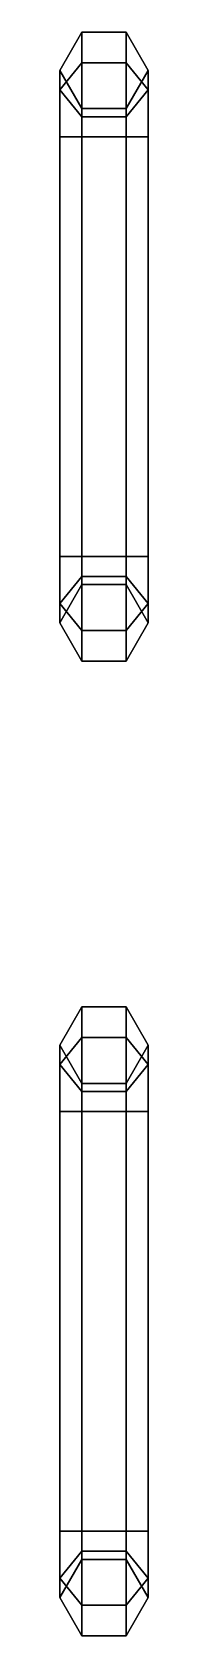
# Model space of a CAD drawing. Extents: x -3.98 to 3.98, y -4.26 to 2.99.
# Drawn here: x -3.98 to -3.58, y -4.26 to 2.99 of the extents above.
import ezdxf

# ---------------------------------------------------------------- set-up
doc = ezdxf.new("R2010")
doc.units = 0
doc.layers.add('BOATS', color=1, linetype='CONTINUOUS')

msp = doc.modelspace()

# ---------------------------------------------------------------- linework, layer by layer
at = {"layer": 'BOATS'}
for points in [[(-3.88, 2.8546, 2.2554), (-3.98, 2.7321, 2.3779), (-3.98, 2.82, 2.59), (-3.88, 2.9932, 2.59)], [(-3.88, 2.9932, 2.96), (-3.98, 2.82, 2.96), (-3.98, 2.7321, 3.1721), (-3.88, 2.8546, 3.2946)], [(-3.98, 2.82, 2.96), (-3.88, 2.9932, 2.96), (-3.88, 2.9932, 2.59), (-3.98, 2.82, 2.59)], [(-3.68, 2.8546, 2.2554), (-3.88, 2.8546, 2.2554), (-3.88, 2.9932, 2.59), (-3.68, 2.9932, 2.59)], [(-3.68, 2.9932, 2.96), (-3.88, 2.9932, 2.96), (-3.88, 2.8546, 3.2946), (-3.68, 2.8546, 3.2946)], [(-3.88, 2.9932, 2.96), (-3.68, 2.9932, 2.96), (-3.68, 2.9932, 2.59), (-3.88, 2.9932, 2.59)], [(-3.58, 2.7321, 2.3779), (-3.68, 2.8546, 2.2554), (-3.68, 2.9932, 2.59), (-3.58, 2.82, 2.59)], [(-3.58, 2.82, 2.96), (-3.68, 2.9932, 2.96), (-3.68, 2.8546, 3.2946), (-3.58, 2.7321, 3.1721)], [(-3.68, 2.9932, 2.96), (-3.58, 2.82, 2.96), (-3.58, 2.82, 2.59), (-3.68, 2.9932, 2.59)], [(-3.88, 2.52, 2.1168), (-3.98, 2.52, 2.29), (-3.98, 2.7321, 2.3779), (-3.88, 2.8546, 2.2554)], [(-3.88, 2.8546, 3.2946), (-3.98, 2.7321, 3.1721), (-3.98, 2.52, 3.26), (-3.88, 2.52, 3.4332)], [(-3.68, 2.52, 2.1168), (-3.88, 2.52, 2.1168), (-3.88, 2.8546, 2.2554), (-3.68, 2.8546, 2.2554)], [(-3.68, 2.8546, 3.2946), (-3.88, 2.8546, 3.2946), (-3.88, 2.52, 3.4332), (-3.68, 2.52, 3.4332)], [(-3.58, 2.52, 2.29), (-3.68, 2.52, 2.1168), (-3.68, 2.8546, 2.2554), (-3.58, 2.7321, 2.3779)], [(-3.58, 2.7321, 3.1721), (-3.68, 2.8546, 3.2946), (-3.68, 2.52, 3.4332), (-3.58, 2.52, 3.26)], [(-3.98, 2.7321, 2.3779), (-3.88, 2.6097, 2.5003), (-3.88, 2.6468, 2.59), (-3.98, 2.82, 2.59)], [(-3.98, 2.82, 2.96), (-3.88, 2.6468, 2.96), (-3.88, 2.6097, 3.0497), (-3.98, 2.7321, 3.1721)], [(-3.88, 2.6468, 2.96), (-3.98, 2.82, 2.96), (-3.98, 2.82, 2.59), (-3.88, 2.6468, 2.59)], [(-3.68, 2.6097, 2.5003), (-3.58, 2.7321, 2.3779), (-3.58, 2.82, 2.59), (-3.68, 2.6468, 2.59)], [(-3.68, 2.6468, 2.96), (-3.58, 2.82, 2.96), (-3.58, 2.7321, 3.1721), (-3.68, 2.6097, 3.0497)], [(-3.58, 2.82, 2.96), (-3.68, 2.6468, 2.96), (-3.68, 2.6468, 2.59), (-3.58, 2.82, 2.59)], [(-3.98, 2.52, 2.29), (-3.88, 2.52, 2.4632), (-3.88, 2.6097, 2.5003), (-3.98, 2.7321, 2.3779)], [(-3.98, 2.7321, 3.1721), (-3.88, 2.6097, 3.0497), (-3.88, 2.52, 3.0868), (-3.98, 2.52, 3.26)], [(-3.68, 2.52, 2.4632), (-3.58, 2.52, 2.29), (-3.58, 2.7321, 2.3779), (-3.68, 2.6097, 2.5003)], [(-3.68, 2.6097, 3.0497), (-3.58, 2.7321, 3.1721), (-3.58, 2.52, 3.26), (-3.68, 2.52, 3.0868)], [(-3.88, 2.6097, 2.5003), (-3.68, 2.6097, 2.5003), (-3.68, 2.6468, 2.59), (-3.88, 2.6468, 2.59)], [(-3.88, 2.6468, 2.96), (-3.68, 2.6468, 2.96), (-3.68, 2.6097, 3.0497), (-3.88, 2.6097, 3.0497)], [(-3.68, 2.6468, 2.96), (-3.88, 2.6468, 2.96), (-3.88, 2.6468, 2.59), (-3.68, 2.6468, 2.59)], [(-3.68, 2.6097, 2.5003), (-3.68, 2.6097, 3.0497), (-3.68, 2.6468, 2.96), (-3.68, 2.6468, 2.59)], [(-3.68, 2.6468, 2.59), (-3.68, 2.6468, 2.96), (-3.68, 2.6097, 3.0497), (-3.68, 2.6097, 2.5003)], [(-3.88, 2.52, 2.4632), (-3.68, 2.52, 2.4632), (-3.68, 2.6097, 2.5003), (-3.88, 2.6097, 2.5003)], [(-3.88, 2.6097, 3.0497), (-3.68, 2.6097, 3.0497), (-3.68, 2.52, 3.0868), (-3.88, 2.52, 3.0868)], [(-3.68, 2.6097, 2.5003), (-3.68, 2.6097, 3.0497), (-3.68, 2.52, 3.0868), (-3.68, 2.52, 2.4632)], [(-3.68, 2.52, 2.4632), (-3.68, 2.52, 3.0868), (-3.68, 2.6097, 3.0497), (-3.68, 2.6097, 2.5003)], [(-3.88, 2.52, 2.4632), (-3.98, 2.52, 2.29), (-3.98, 0.62, 2.29), (-3.88, 0.62, 2.4632)], [(-3.98, 2.52, 2.29), (-3.88, 2.52, 2.1168), (-3.88, 0.62, 2.1168), (-3.98, 0.62, 2.29)], [(-3.88, 2.52, 3.4332), (-3.98, 2.52, 3.26), (-3.98, 0.62, 3.26), (-3.88, 0.62, 3.4332)], [(-3.98, 2.52, 3.26), (-3.88, 2.52, 3.0868), (-3.88, 0.62, 3.0868), (-3.98, 0.62, 3.26)], [(-3.68, 2.52, 2.4632), (-3.88, 2.52, 2.4632), (-3.88, 0.62, 2.4632), (-3.68, 0.62, 2.4632)], [(-3.88, 2.52, 2.1168), (-3.68, 2.52, 2.1168), (-3.68, 0.62, 2.1168), (-3.88, 0.62, 2.1168)], [(-3.88, 2.52, 3.0868), (-3.68, 2.52, 3.0868), (-3.68, 0.62, 3.0868), (-3.88, 0.62, 3.0868)], [(-3.68, 2.52, 3.4332), (-3.88, 2.52, 3.4332), (-3.88, 0.62, 3.4332), (-3.68, 0.62, 3.4332)], [(-3.68, 0.62, 2.4632), (-3.68, 0.62, 3.0868), (-3.68, 2.52, 3.0868), (-3.68, 2.52, 2.4632)], [(-3.68, 2.52, 2.4632), (-3.68, 2.52, 3.0868), (-3.68, 0.62, 3.0868), (-3.68, 0.62, 2.4632)], [(-3.58, 2.52, 2.29), (-3.68, 2.52, 2.4632), (-3.68, 0.62, 2.4632), (-3.58, 0.62, 2.29)], [(-3.68, 2.52, 2.1168), (-3.58, 2.52, 2.29), (-3.58, 0.62, 2.29), (-3.68, 0.62, 2.1168)], [(-3.58, 2.52, 3.26), (-3.68, 2.52, 3.4332), (-3.68, 0.62, 3.4332), (-3.58, 0.62, 3.26)], [(-3.68, 2.52, 3.0868), (-3.58, 2.52, 3.26), (-3.58, 0.62, 3.26), (-3.68, 0.62, 3.0868)], [(-3.98, 0.4079, 2.3779), (-3.88, 0.5303, 2.5003), (-3.88, 0.62, 2.4632), (-3.98, 0.62, 2.29)], [(-3.88, 0.2854, 2.2554), (-3.98, 0.4079, 2.3779), (-3.98, 0.62, 2.29), (-3.88, 0.62, 2.1168)], [(-3.88, 0.62, 3.4332), (-3.98, 0.62, 3.26), (-3.98, 0.4079, 3.1721), (-3.88, 0.2854, 3.2946)], [(-3.98, 0.62, 3.26), (-3.88, 0.62, 3.0868), (-3.88, 0.5303, 3.0497), (-3.98, 0.4079, 3.1721)], [(-3.88, 0.5303, 2.5003), (-3.68, 0.5303, 2.5003), (-3.68, 0.62, 2.4632), (-3.88, 0.62, 2.4632)], [(-3.68, 0.2854, 2.2554), (-3.88, 0.2854, 2.2554), (-3.88, 0.62, 2.1168), (-3.68, 0.62, 2.1168)], [(-3.68, 0.62, 3.4332), (-3.88, 0.62, 3.4332), (-3.88, 0.2854, 3.2946), (-3.68, 0.2854, 3.2946)], [(-3.88, 0.62, 3.0868), (-3.68, 0.62, 3.0868), (-3.68, 0.5303, 3.0497), (-3.88, 0.5303, 3.0497)], [(-3.68, 0.5303, 2.5003), (-3.68, 0.5303, 3.0497), (-3.68, 0.62, 3.0868), (-3.68, 0.62, 2.4632)], [(-3.68, 0.62, 2.4632), (-3.68, 0.62, 3.0868), (-3.68, 0.5303, 3.0497), (-3.68, 0.5303, 2.5003)], [(-3.68, 0.5303, 2.5003), (-3.58, 0.4079, 2.3779), (-3.58, 0.62, 2.29), (-3.68, 0.62, 2.4632)], [(-3.58, 0.4079, 2.3779), (-3.68, 0.2854, 2.2554), (-3.68, 0.62, 2.1168), (-3.58, 0.62, 2.29)], [(-3.58, 0.62, 3.26), (-3.68, 0.62, 3.4332), (-3.68, 0.2854, 3.2946), (-3.58, 0.4079, 3.1721)], [(-3.68, 0.62, 3.0868), (-3.58, 0.62, 3.26), (-3.58, 0.4079, 3.1721), (-3.68, 0.5303, 3.0497)], [(-3.98, 0.32, 2.59), (-3.88, 0.4932, 2.59), (-3.88, 0.5303, 2.5003), (-3.98, 0.4079, 2.3779)], [(-3.98, 0.4079, 3.1721), (-3.88, 0.5303, 3.0497), (-3.88, 0.4932, 2.96), (-3.98, 0.32, 2.96)], [(-3.88, 0.4932, 2.59), (-3.68, 0.4932, 2.59), (-3.68, 0.5303, 2.5003), (-3.88, 0.5303, 2.5003)], [(-3.88, 0.5303, 3.0497), (-3.68, 0.5303, 3.0497), (-3.68, 0.4932, 2.96), (-3.88, 0.4932, 2.96)], [(-3.68, 0.4932, 2.59), (-3.58, 0.32, 2.59), (-3.58, 0.4079, 2.3779), (-3.68, 0.5303, 2.5003)], [(-3.68, 0.4932, 2.59), (-3.68, 0.4932, 2.96), (-3.68, 0.5303, 3.0497), (-3.68, 0.5303, 2.5003)], [(-3.68, 0.5303, 2.5003), (-3.68, 0.5303, 3.0497), (-3.68, 0.4932, 2.96), (-3.68, 0.4932, 2.59)], [(-3.68, 0.5303, 3.0497), (-3.58, 0.4079, 3.1721), (-3.58, 0.32, 2.96), (-3.68, 0.4932, 2.96)], [(-3.98, 0.32, 2.96), (-3.88, 0.4932, 2.96), (-3.88, 0.4932, 2.59), (-3.98, 0.32, 2.59)], [(-3.88, 0.4932, 2.96), (-3.68, 0.4932, 2.96), (-3.68, 0.4932, 2.59), (-3.88, 0.4932, 2.59)], [(-3.68, 0.4932, 2.96), (-3.58, 0.32, 2.96), (-3.58, 0.32, 2.59), (-3.68, 0.4932, 2.59)], [(-3.88, 0.1468, 2.59), (-3.98, 0.32, 2.59), (-3.98, 0.4079, 2.3779), (-3.88, 0.2854, 2.2554)], [(-3.88, 0.2854, 3.2946), (-3.98, 0.4079, 3.1721), (-3.98, 0.32, 2.96), (-3.88, 0.1468, 2.96)], [(-3.58, 0.32, 2.59), (-3.68, 0.1468, 2.59), (-3.68, 0.2854, 2.2554), (-3.58, 0.4079, 2.3779)], [(-3.58, 0.4079, 3.1721), (-3.68, 0.2854, 3.2946), (-3.68, 0.1468, 2.96), (-3.58, 0.32, 2.96)], [(-3.88, 0.1468, 2.96), (-3.98, 0.32, 2.96), (-3.98, 0.32, 2.59), (-3.88, 0.1468, 2.59)], [(-3.58, 0.32, 2.96), (-3.68, 0.1468, 2.96), (-3.68, 0.1468, 2.59), (-3.58, 0.32, 2.59)], [(-3.68, 0.1468, 2.59), (-3.88, 0.1468, 2.59), (-3.88, 0.2854, 2.2554), (-3.68, 0.2854, 2.2554)], [(-3.68, 0.2854, 3.2946), (-3.88, 0.2854, 3.2946), (-3.88, 0.1468, 2.96), (-3.68, 0.1468, 2.96)], [(-3.68, 0.1468, 2.96), (-3.88, 0.1468, 2.96), (-3.88, 0.1468, 2.59), (-3.68, 0.1468, 2.59)], [(-3.88, -1.5554, 2.2554), (-3.98, -1.6779, 2.3779), (-3.98, -1.59, 2.59), (-3.88, -1.4168, 2.59)], [(-3.88, -1.4168, 2.96), (-3.98, -1.59, 2.96), (-3.98, -1.6779, 3.1721), (-3.88, -1.5554, 3.2946)], [(-3.98, -1.59, 2.96), (-3.88, -1.4168, 2.96), (-3.88, -1.4168, 2.59), (-3.98, -1.59, 2.59)], [(-3.68, -1.5554, 2.2554), (-3.88, -1.5554, 2.2554), (-3.88, -1.4168, 2.59), (-3.68, -1.4168, 2.59)], [(-3.68, -1.4168, 2.96), (-3.88, -1.4168, 2.96), (-3.88, -1.5554, 3.2946), (-3.68, -1.5554, 3.2946)], [(-3.88, -1.4168, 2.96), (-3.68, -1.4168, 2.96), (-3.68, -1.4168, 2.59), (-3.88, -1.4168, 2.59)], [(-3.58, -1.6779, 2.3779), (-3.68, -1.5554, 2.2554), (-3.68, -1.4168, 2.59), (-3.58, -1.59, 2.59)], [(-3.58, -1.59, 2.96), (-3.68, -1.4168, 2.96), (-3.68, -1.5554, 3.2946), (-3.58, -1.6779, 3.1721)], [(-3.68, -1.4168, 2.96), (-3.58, -1.59, 2.96), (-3.58, -1.59, 2.59), (-3.68, -1.4168, 2.59)], [(-3.88, -1.89, 2.1168), (-3.98, -1.89, 2.29), (-3.98, -1.6779, 2.3779), (-3.88, -1.5554, 2.2554)], [(-3.88, -1.5554, 3.2946), (-3.98, -1.6779, 3.1721), (-3.98, -1.89, 3.26), (-3.88, -1.89, 3.4332)], [(-3.98, -1.6779, 2.3779), (-3.88, -1.8003, 2.5003), (-3.88, -1.7632, 2.59), (-3.98, -1.59, 2.59)], [(-3.98, -1.59, 2.96), (-3.88, -1.7632, 2.96), (-3.88, -1.8003, 3.0497), (-3.98, -1.6779, 3.1721)], [(-3.88, -1.7632, 2.96), (-3.98, -1.59, 2.96), (-3.98, -1.59, 2.59), (-3.88, -1.7632, 2.59)], [(-3.68, -1.89, 2.1168), (-3.88, -1.89, 2.1168), (-3.88, -1.5554, 2.2554), (-3.68, -1.5554, 2.2554)], [(-3.68, -1.5554, 3.2946), (-3.88, -1.5554, 3.2946), (-3.88, -1.89, 3.4332), (-3.68, -1.89, 3.4332)], [(-3.58, -1.89, 2.29), (-3.68, -1.89, 2.1168), (-3.68, -1.5554, 2.2554), (-3.58, -1.6779, 2.3779)], [(-3.58, -1.6779, 3.1721), (-3.68, -1.5554, 3.2946), (-3.68, -1.89, 3.4332), (-3.58, -1.89, 3.26)], [(-3.68, -1.8003, 2.5003), (-3.58, -1.6779, 2.3779), (-3.58, -1.59, 2.59), (-3.68, -1.7632, 2.59)], [(-3.68, -1.7632, 2.96), (-3.58, -1.59, 2.96), (-3.58, -1.6779, 3.1721), (-3.68, -1.8003, 3.0497)], [(-3.58, -1.59, 2.96), (-3.68, -1.7632, 2.96), (-3.68, -1.7632, 2.59), (-3.58, -1.59, 2.59)], [(-3.98, -1.89, 2.29), (-3.88, -1.89, 2.4632), (-3.88, -1.8003, 2.5003), (-3.98, -1.6779, 2.3779)], [(-3.98, -1.6779, 3.1721), (-3.88, -1.8003, 3.0497), (-3.88, -1.89, 3.0868), (-3.98, -1.89, 3.26)], [(-3.68, -1.89, 2.4632), (-3.58, -1.89, 2.29), (-3.58, -1.6779, 2.3779), (-3.68, -1.8003, 2.5003)], [(-3.68, -1.8003, 3.0497), (-3.58, -1.6779, 3.1721), (-3.58, -1.89, 3.26), (-3.68, -1.89, 3.0868)], [(-3.88, -1.8003, 2.5003), (-3.68, -1.8003, 2.5003), (-3.68, -1.7632, 2.59), (-3.88, -1.7632, 2.59)], [(-3.88, -1.7632, 2.96), (-3.68, -1.7632, 2.96), (-3.68, -1.8003, 3.0497), (-3.88, -1.8003, 3.0497)], [(-3.68, -1.7632, 2.96), (-3.88, -1.7632, 2.96), (-3.88, -1.7632, 2.59), (-3.68, -1.7632, 2.59)], [(-3.88, -1.89, 2.4632), (-3.68, -1.89, 2.4632), (-3.68, -1.8003, 2.5003), (-3.88, -1.8003, 2.5003)], [(-3.88, -1.8003, 3.0497), (-3.68, -1.8003, 3.0497), (-3.68, -1.89, 3.0868), (-3.88, -1.89, 3.0868)], [(-3.68, -1.8003, 2.5003), (-3.68, -1.8003, 3.0497), (-3.68, -1.7632, 2.96), (-3.68, -1.7632, 2.59)], [(-3.68, -1.7632, 2.59), (-3.68, -1.7632, 2.96), (-3.68, -1.8003, 3.0497), (-3.68, -1.8003, 2.5003)], [(-3.68, -1.8003, 2.5003), (-3.68, -1.8003, 3.0497), (-3.68, -1.89, 3.0868), (-3.68, -1.89, 2.4632)], [(-3.68, -1.89, 2.4632), (-3.68, -1.89, 3.0868), (-3.68, -1.8003, 3.0497), (-3.68, -1.8003, 2.5003)], [(-3.88, -1.89, 2.4632), (-3.98, -1.89, 2.29), (-3.98, -3.79, 2.29), (-3.88, -3.79, 2.4632)], [(-3.98, -1.89, 2.29), (-3.88, -1.89, 2.1168), (-3.88, -3.79, 2.1168), (-3.98, -3.79, 2.29)], [(-3.98, -1.89, 3.26), (-3.88, -1.89, 3.0868), (-3.88, -3.79, 3.0868), (-3.98, -3.79, 3.26)], [(-3.88, -1.89, 3.4332), (-3.98, -1.89, 3.26), (-3.98, -3.79, 3.26), (-3.88, -3.79, 3.4332)], [(-3.68, -1.89, 2.4632), (-3.88, -1.89, 2.4632), (-3.88, -3.79, 2.4632), (-3.68, -3.79, 2.4632)], [(-3.88, -1.89, 2.1168), (-3.68, -1.89, 2.1168), (-3.68, -3.79, 2.1168), (-3.88, -3.79, 2.1168)], [(-3.88, -1.89, 3.0868), (-3.68, -1.89, 3.0868), (-3.68, -3.79, 3.0868), (-3.88, -3.79, 3.0868)], [(-3.68, -1.89, 3.4332), (-3.88, -1.89, 3.4332), (-3.88, -3.79, 3.4332), (-3.68, -3.79, 3.4332)], [(-3.68, -3.79, 2.4632), (-3.68, -3.79, 3.0868), (-3.68, -1.89, 3.0868), (-3.68, -1.89, 2.4632)], [(-3.68, -1.89, 2.4632), (-3.68, -1.89, 3.0868), (-3.68, -3.79, 3.0868), (-3.68, -3.79, 2.4632)], [(-3.58, -1.89, 2.29), (-3.68, -1.89, 2.4632), (-3.68, -3.79, 2.4632), (-3.58, -3.79, 2.29)], [(-3.68, -1.89, 2.1168), (-3.58, -1.89, 2.29), (-3.58, -3.79, 2.29), (-3.68, -3.79, 2.1168)], [(-3.68, -1.89, 3.0868), (-3.58, -1.89, 3.26), (-3.58, -3.79, 3.26), (-3.68, -3.79, 3.0868)], [(-3.58, -1.89, 3.26), (-3.68, -1.89, 3.4332), (-3.68, -3.79, 3.4332), (-3.58, -3.79, 3.26)], [(-3.98, -4.0021, 2.3779), (-3.88, -3.8797, 2.5003), (-3.88, -3.79, 2.4632), (-3.98, -3.79, 2.29)], [(-3.88, -4.1246, 2.2554), (-3.98, -4.0021, 2.3779), (-3.98, -3.79, 2.29), (-3.88, -3.79, 2.1168)], [(-3.98, -3.79, 3.26), (-3.88, -3.79, 3.0868), (-3.88, -3.8797, 3.0497), (-3.98, -4.0021, 3.1721)], [(-3.88, -3.79, 3.4332), (-3.98, -3.79, 3.26), (-3.98, -4.0021, 3.1721), (-3.88, -4.1246, 3.2946)], [(-3.88, -3.8797, 2.5003), (-3.68, -3.8797, 2.5003), (-3.68, -3.79, 2.4632), (-3.88, -3.79, 2.4632)], [(-3.68, -4.1246, 2.2554), (-3.88, -4.1246, 2.2554), (-3.88, -3.79, 2.1168), (-3.68, -3.79, 2.1168)], [(-3.88, -3.79, 3.0868), (-3.68, -3.79, 3.0868), (-3.68, -3.8797, 3.0497), (-3.88, -3.8797, 3.0497)], [(-3.68, -3.79, 3.4332), (-3.88, -3.79, 3.4332), (-3.88, -4.1246, 3.2946), (-3.68, -4.1246, 3.2946)], [(-3.68, -3.8797, 2.5003), (-3.68, -3.8797, 3.0497), (-3.68, -3.79, 3.0868), (-3.68, -3.79, 2.4632)], [(-3.68, -3.79, 2.4632), (-3.68, -3.79, 3.0868), (-3.68, -3.8797, 3.0497), (-3.68, -3.8797, 2.5003)], [(-3.68, -3.8797, 2.5003), (-3.58, -4.0021, 2.3779), (-3.58, -3.79, 2.29), (-3.68, -3.79, 2.4632)], [(-3.58, -4.0021, 2.3779), (-3.68, -4.1246, 2.2554), (-3.68, -3.79, 2.1168), (-3.58, -3.79, 2.29)], [(-3.68, -3.79, 3.0868), (-3.58, -3.79, 3.26), (-3.58, -4.0021, 3.1721), (-3.68, -3.8797, 3.0497)], [(-3.58, -3.79, 3.26), (-3.68, -3.79, 3.4332), (-3.68, -4.1246, 3.2946), (-3.58, -4.0021, 3.1721)], [(-3.98, -4.09, 2.59), (-3.88, -3.9168, 2.59), (-3.88, -3.8797, 2.5003), (-3.98, -4.0021, 2.3779)], [(-3.98, -4.0021, 3.1721), (-3.88, -3.8797, 3.0497), (-3.88, -3.9168, 2.96), (-3.98, -4.09, 2.96)], [(-3.98, -4.09, 2.96), (-3.88, -3.9168, 2.96), (-3.88, -3.9168, 2.59), (-3.98, -4.09, 2.59)], [(-3.88, -3.9168, 2.59), (-3.68, -3.9168, 2.59), (-3.68, -3.8797, 2.5003), (-3.88, -3.8797, 2.5003)], [(-3.88, -3.8797, 3.0497), (-3.68, -3.8797, 3.0497), (-3.68, -3.9168, 2.96), (-3.88, -3.9168, 2.96)], [(-3.88, -3.9168, 2.96), (-3.68, -3.9168, 2.96), (-3.68, -3.9168, 2.59), (-3.88, -3.9168, 2.59)], [(-3.68, -3.9168, 2.59), (-3.58, -4.09, 2.59), (-3.58, -4.0021, 2.3779), (-3.68, -3.8797, 2.5003)], [(-3.68, -3.9168, 2.59), (-3.68, -3.9168, 2.96), (-3.68, -3.8797, 3.0497), (-3.68, -3.8797, 2.5003)], [(-3.68, -3.8797, 2.5003), (-3.68, -3.8797, 3.0497), (-3.68, -3.9168, 2.96), (-3.68, -3.9168, 2.59)], [(-3.68, -3.8797, 3.0497), (-3.58, -4.0021, 3.1721), (-3.58, -4.09, 2.96), (-3.68, -3.9168, 2.96)], [(-3.68, -3.9168, 2.96), (-3.58, -4.09, 2.96), (-3.58, -4.09, 2.59), (-3.68, -3.9168, 2.59)], [(-3.88, -4.2632, 2.59), (-3.98, -4.09, 2.59), (-3.98, -4.0021, 2.3779), (-3.88, -4.1246, 2.2554)], [(-3.88, -4.1246, 3.2946), (-3.98, -4.0021, 3.1721), (-3.98, -4.09, 2.96), (-3.88, -4.2632, 2.96)], [(-3.58, -4.09, 2.59), (-3.68, -4.2632, 2.59), (-3.68, -4.1246, 2.2554), (-3.58, -4.0021, 2.3779)], [(-3.58, -4.0021, 3.1721), (-3.68, -4.1246, 3.2946), (-3.68, -4.2632, 2.96), (-3.58, -4.09, 2.96)], [(-3.88, -4.2632, 2.96), (-3.98, -4.09, 2.96), (-3.98, -4.09, 2.59), (-3.88, -4.2632, 2.59)], [(-3.68, -4.2632, 2.59), (-3.88, -4.2632, 2.59), (-3.88, -4.1246, 2.2554), (-3.68, -4.1246, 2.2554)], [(-3.68, -4.1246, 3.2946), (-3.88, -4.1246, 3.2946), (-3.88, -4.2632, 2.96), (-3.68, -4.2632, 2.96)], [(-3.58, -4.09, 2.96), (-3.68, -4.2632, 2.96), (-3.68, -4.2632, 2.59), (-3.58, -4.09, 2.59)], [(-3.68, -4.2632, 2.96), (-3.88, -4.2632, 2.96), (-3.88, -4.2632, 2.59), (-3.68, -4.2632, 2.59)]]:
    msp.add_3dface(points, dxfattribs=at)

doc.saveas('drawing.dxf')
